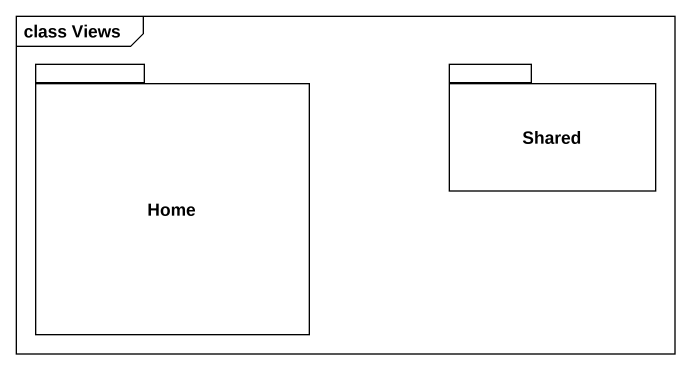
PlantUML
@startuml
mainframe class Views
package Home {
}
package Shared {
}
@enduml
